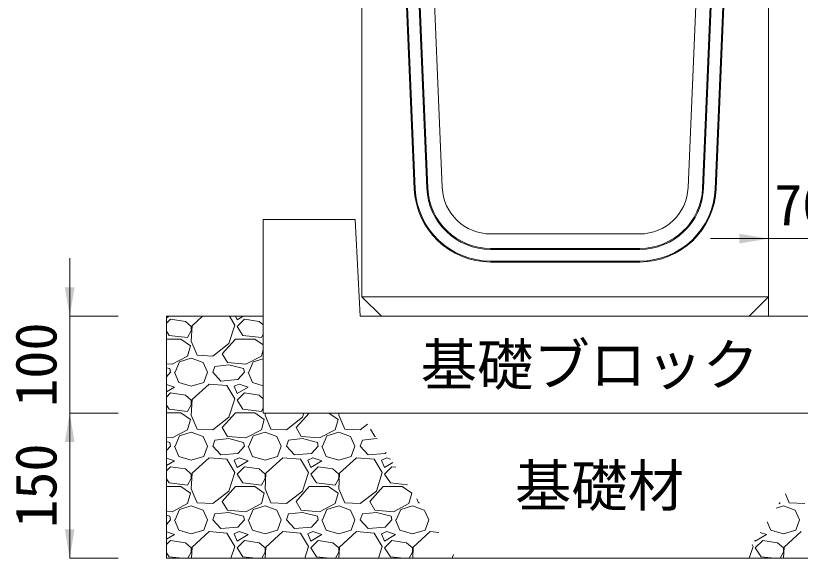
# Model space of a CAD drawing. Units: millimetres at full size. Extents: x 187207 to 255567, y 882048 to 905686.
# Drawn here: x 212692 to 213502, y 886440 to 887001 of the extents above; entities that cross this region are included whole.
import ezdxf
from ezdxf.enums import TextEntityAlignment as Align

# ---------------------------------------------------------------- set-up
doc = ezdxf.new("R2010")
doc.units = ezdxf.units.MM
doc.header["$LTSCALE"] = 20
for name, color, linetype, lineweight in [('パネックス', 2, 'Continuous', 13), ('基礎ブロック', 2, 'Continuous', 13), ('基礎材', 7, 'Continuous', 15), ('寸法線', 7, 'Continuous', 13), ('箱型U字側溝', 2, 'Continuous', 9), ('ﾊｯﾁﾝｸﾞ', 7, 'Continuous', 5)]:
    doc.layers.add(name, color=color, linetype=linetype, lineweight=lineweight)
doc.layers.add('文字', color=7, linetype='Continuous')
doc.styles.add('ＭＳ ゴシック', font='')
doc.styles.get('ＭＳ ゴシック').set_extended_font_data('MS Gothic')

# ---------------------------------------------------------------- blocks, each defined once
blk = doc.blocks.new('filled_arrow')
at = {"color": 0, "linetype": 'Continuous', "lineweight": -2}
blk.add_solid([(7.5, 1.25), (0, 0), (7.5, -1.25)], dxfattribs=at)

msp = doc.modelspace()

# ---------------------------------------------------------------- linework, layer by layer
at = {"layer": 'パネックス'}
for p, q in [((213469.37, 886690.37), (213469.37, 887570.37)), ((213539.37, 886690.37), (213469.37, 886690.37))]:
    msp.add_line(p, q, dxfattribs=at)
at = {"layer": '基礎ブロック'}
for p, q in [((213042.37, 886790.37), (212947.37, 886790.37)), ((212947.37, 886790.37), (212947.37, 886690.37)), ((213042.37, 886790.37), (213047.37, 886690.37)), ((212947.37, 886590.37), (212947.37, 886690.37)), ((213047.37, 886690.37), (213542.37, 886690.37)), ((212947.37, 886590.37), (213642.37, 886590.37))]:
    msp.add_line(p, q, dxfattribs=at)
at = {"layer": '基礎材'}
for p, q in [((212847.37, 886690.37), (212847.37, 886440.37)), ((212847.37, 886690.37), (212947.37, 886690.37)), ((212847.37, 886440.37), (213742.37, 886440.37))]:
    msp.add_line(p, q, dxfattribs=at)
at = {"layer": '寸法線'}
for p, q in [((213409.37, 886770.48), (213599.37, 886770.48)), ((213469.37, 886715.37), (213469.37, 886770.48)), ((212747.35, 886530.37), (212747.35, 886750.37)), ((212797.37, 886690.37), (212747.35, 886690.37)), ((212747.35, 886440.37), (212747.35, 886590.37)), ((212797.35, 886590.37), (212747.35, 886590.37)), ((212797.35, 886590.37), (212747.35, 886590.37)), ((212797.37, 886440.37), (212747.35, 886440.37))]:
    msp.add_line(p, q, dxfattribs=at)
at = {"layer": '箱型U字側溝'}
for p, q in [((213091.59, 887436.37), (213117.37, 886822.64)), ((213428.12, 887435.37), (213402.37, 886822.6)), ((213182.32, 886760.37), (213336.43, 886760.37)), ((213336.43, 886759.37), (213182.32, 886759.37)), ((213182.32, 886747.37), (213336.43, 886747.37)), ((213336.43, 886746.37), (213182.32, 886746.37)), ((213049.37, 886710.37), (213469.37, 886710.37))]:
    msp.add_line(p, q, dxfattribs=at)
at = {"layer": '箱型U字側溝', "lineweight": 13}
msp.add_line((213336.43, 886775.37), (213182.32, 886775.37), dxfattribs=at)
msp.add_lwpolyline([(213132.36, 886823.27), (213109.37, 887370.37), (213136.37, 887435.37), (213134.37, 887475.37), (213098.37, 887495.37), (213094.37, 887570.37), (213052.37, 887570.37), (213049.37, 887567.37), (213049.37, 886710.37), (213069.37, 886690.37), (213449.37, 886690.37), (213469.37, 886710.37), (213469.37, 887567.37), (213466.37, 887570.37), (213424.37, 887570.37), (213420.37, 887495.37), (213384.37, 887475.37), (213382.37, 887435.37), (213409.37, 887370.37), (213386.39, 886823.27)], dxfattribs=at)
at = {"layer": '箱型U字側溝'}
for points in [[(213103.39, 886822.05), (213077.57, 887436.37), (213091.59, 887436.37)], [(213116.38, 886822.6), (213090.63, 887435.37), (213078.62, 887435.37), (213104.39, 886822.1)], [(213401.37, 886822.64), (213427.16, 887436.37), (213441.17, 887436.37), (213415.36, 886822.05)], [(213414.36, 886822.1), (213440.13, 887435.37), (213428.12, 887435.37)]]:
    msp.add_lwpolyline(points, dxfattribs=at)
for centre, radius, start, end in [((213182.32, 886825.37), 79, 182.40597, 270), ((213182.32, 886825.37), 78, 182.40597, 270), ((213182.32, 886825.37), 66, 182.40597, 270), ((213182.32, 886825.37), 65, 182.40597, 270), ((213336.43, 886825.37), 65, 270, 357.59403), ((213336.43, 886825.37), 66, 270, 357.59403), ((213336.43, 886825.37), 78, 270, 357.59403), ((213336.43, 886825.37), 79, 270, 357.59403)]:
    msp.add_arc(centre, radius, start, end, dxfattribs=at)
at = {"layer": '箱型U字側溝', "lineweight": 13}
for centre, start, end in [((213182.32, 886825.37), 182.40597, 270), ((213336.43, 886825.37), 270, 357.59403)]:
    msp.add_arc(centre, 50, start, end, dxfattribs=at)
at = {"layer": 'ﾊｯﾁﾝｸﾞ'}
for p, q in [((212847.35, 886688.61), (212850.28, 886690.37)), ((212884.53, 886690.37), (212873.75, 886680.53)), ((212917.95, 886681.29), (212912.4, 886690.37)), ((212918.74, 886690.37), (212920.23, 886686.62)), ((212920.23, 886686.62), (212926.48, 886690.37)), ((212851.65, 886687.39), (212847.35, 886683.08)), ((212866.89, 886685.1), (212851.65, 886687.39)), ((212872.99, 886679.77), (212866.89, 886685.1)), ((212873.75, 886680.53), (212872.99, 886664.53)), ((212872.99, 886675.19), (212872.99, 886679.77)), ((212911.85, 886662.24), (212917.95, 886681.29)), ((212927.85, 886687.39), (212920.23, 886679.77)), ((212920.23, 886679.77), (212926.33, 886670.62)), ((212943.09, 886685.1), (212927.85, 886687.39)), ((212947.35, 886681.38), (212943.09, 886685.1)), ((212847.35, 886674.79), (212850.13, 886670.62)), ((212869.18, 886668.34), (212872.99, 886675.19)), ((212945.38, 886668.34), (212947.35, 886671.88)), ((212847.35, 886666.81), (212862.32, 886666.81)), ((212850.13, 886670.62), (212869.18, 886668.34)), ((212862.32, 886666.81), (212872.23, 886659.95)), ((212872.99, 886664.53), (212879.09, 886650.05)), ((212904.99, 886651.57), (212918.71, 886666.81)), ((212918.71, 886666.81), (212938.52, 886666.81)), ((212926.33, 886670.62), (212945.38, 886668.34)), ((212938.52, 886666.81), (212947.35, 886660.7)), ((212872.23, 886659.95), (212869.18, 886649.29)), ((212895.09, 886649.29), (212911.85, 886662.24)), ((212947.35, 886656.18), (212945.38, 886649.29)), ((212869.18, 886649.29), (212853.18, 886640.9)), ((212879.09, 886650.05), (212895.09, 886649.29)), ((212910.33, 886642.43), (212904.99, 886651.57)), ((212945.38, 886649.29), (212929.38, 886640.9)), ((212853.18, 886640.9), (212847.35, 886641.37)), ((212856.23, 886632.52), (212860.8, 886643.19)), ((212860.8, 886643.19), (212872.99, 886647)), ((212872.99, 886647), (212885.18, 886642.43)), ((212885.18, 886642.43), (212889.75, 886632.52)), ((212911.85, 886640.14), (212897.37, 886638.62)), ((212929.38, 886640.9), (212910.33, 886642.43)), ((212927.09, 886636.33), (212911.85, 886640.14)), ((212932.43, 886632.52), (212937, 886643.19)), ((212937, 886643.19), (212947.35, 886646.42)), ((212850.89, 886636.33), (212847.35, 886637.22)), ((212851.65, 886632.52), (212847.36, 886627.75)), ((212851.65, 886632.52), (212850.89, 886636.33)), ((212855.46, 886632.52), (212860.04, 886621.85)), ((212885.94, 886621.85), (212889.75, 886632.52)), ((212895.09, 886632.52), (212897.37, 886638.62)), ((212903.47, 886623.38), (212895.09, 886632.52)), ((212927.85, 886632.52), (212921, 886624.9)), ((212927.85, 886632.52), (212927.09, 886636.33)), ((212931.66, 886632.52), (212936.24, 886621.85)), ((212921, 886624.9), (212903.47, 886623.38)), ((212855.46, 886617.28), (212847.36, 886619.98)), ((212847.36, 886612.42), (212855.46, 886617.28)), ((212860.04, 886621.85), (212872.99, 886618.04)), ((212872.99, 886618.04), (212885.94, 886621.85)), ((212891.28, 886620.33), (212873.75, 886604.33)), ((212909.57, 886618.81), (212891.28, 886620.33)), ((212917.95, 886605.09), (212909.57, 886618.81)), ((212922.52, 886620.33), (212917.19, 886618.04)), ((212917.19, 886618.04), (212920.23, 886610.42)), ((212920.23, 886610.42), (212931.66, 886617.28)), ((212931.66, 886617.28), (212922.52, 886620.33)), ((212936.24, 886621.85), (212947.35, 886618.59)), ((212851.65, 886611.19), (212847.36, 886606.89)), ((212866.89, 886608.9), (212851.65, 886611.19)), ((212872.99, 886603.57), (212866.89, 886608.9)), ((212927.85, 886611.19), (212920.23, 886603.57)), ((212943.09, 886608.9), (212927.85, 886611.19)), ((212947.35, 886605.18), (212943.09, 886608.9)), ((212869.18, 886592.14), (212872.99, 886598.99)), ((212873.75, 886604.33), (212872.99, 886588.33)), ((212872.99, 886598.99), (212872.99, 886603.57)), ((212911.85, 886586.04), (212917.95, 886605.09)), ((212920.23, 886603.57), (212926.33, 886594.42)), ((212847.36, 886598.58), (212850.13, 886594.42)), ((212847.36, 886590.61), (212862.32, 886590.61)), ((212850.13, 886594.42), (212869.18, 886592.14)), ((212862.32, 886590.61), (212872.23, 886583.75)), ((212904.99, 886575.37), (212918.71, 886590.61)), ((212918.71, 886590.61), (212938.52, 886590.61)), ((212926.33, 886594.42), (212945.38, 886592.14)), ((212938.52, 886590.61), (212948.43, 886583.75)), ((212945.38, 886592.14), (212947.35, 886595.68)), ((212872.23, 886583.75), (212869.18, 886573.09)), ((212872.99, 886588.33), (212879.09, 886573.85)), ((212895.09, 886573.09), (212911.85, 886586.04)), ((212948.43, 886583.75), (212945.38, 886573.09)), ((212949.29, 886590.37), (212949.19, 886588.33)), ((212949.19, 886588.33), (212955.29, 886573.85)), ((212971.29, 886573.09), (212988.05, 886586.04)), ((212981.19, 886575.37), (212994.69, 886590.37)), ((212988.05, 886586.04), (212989.44, 886590.37)), ((213015.07, 886590.37), (213024.63, 886583.75)), ((213024.63, 886583.75), (213021.58, 886573.09)), ((213025.49, 886590.37), (213025.39, 886588.33)), ((213025.39, 886588.33), (213031.49, 886573.85)), ((212910.33, 886566.23), (212904.99, 886575.37)), ((212986.53, 886566.23), (212981.19, 886575.37)), ((213047.49, 886573.09), (213054.96, 886578.86)), ((212869.18, 886573.09), (212853.18, 886564.7)), ((212856.23, 886556.32), (212860.8, 886566.99)), ((212860.8, 886566.99), (212872.99, 886570.8)), ((212872.99, 886570.8), (212885.18, 886566.23)), ((212879.09, 886573.85), (212895.09, 886573.09)), ((212945.38, 886573.09), (212929.38, 886564.7)), ((212932.43, 886556.32), (212937, 886566.99)), ((212937, 886566.99), (212949.19, 886570.8)), ((212949.19, 886570.8), (212961.38, 886566.23)), ((212955.29, 886573.85), (212971.29, 886573.09)), ((213021.58, 886573.09), (213005.58, 886564.7)), ((213008.63, 886556.32), (213013.2, 886566.99)), ((213013.2, 886566.99), (213025.39, 886570.8)), ((213025.39, 886570.8), (213037.58, 886566.23)), ((213031.49, 886573.85), (213047.49, 886573.09)), ((213062.73, 886566.23), (213058.28, 886573.85)), ((212853.18, 886564.7), (212847.36, 886565.17)), ((212850.89, 886560.13), (212847.36, 886561.01)), ((212851.65, 886556.32), (212850.89, 886560.13)), ((212885.18, 886566.23), (212889.75, 886556.32)), ((212895.09, 886556.32), (212897.37, 886562.42)), ((212911.85, 886563.94), (212897.37, 886562.42)), ((212929.38, 886564.7), (212910.33, 886566.23)), ((212927.09, 886560.13), (212911.85, 886563.94)), ((212927.85, 886556.32), (212927.09, 886560.13)), ((212961.38, 886566.23), (212965.95, 886556.32)), ((212971.29, 886556.32), (212973.57, 886562.42)), ((212988.05, 886563.94), (212973.57, 886562.42)), ((213005.58, 886564.7), (212986.53, 886566.23)), ((213003.29, 886560.13), (212988.05, 886563.94)), ((213004.05, 886556.32), (213003.29, 886560.13)), ((213037.58, 886566.23), (213042.15, 886556.32)), ((213047.49, 886556.32), (213049.77, 886562.42)), ((213064.25, 886563.94), (213049.77, 886562.42)), ((213063.36, 886566.18), (213062.73, 886566.23)), ((213064.96, 886563.77), (213064.25, 886563.94)), ((212851.65, 886556.32), (212847.36, 886551.55)), ((212855.46, 886556.32), (212860.04, 886545.65)), ((212885.94, 886545.65), (212889.75, 886556.32)), ((212903.47, 886547.18), (212895.09, 886556.32)), ((212927.85, 886556.32), (212921, 886548.7)), ((212931.66, 886556.32), (212936.24, 886545.65)), ((212962.14, 886545.65), (212965.95, 886556.32)), ((212979.67, 886547.18), (212971.29, 886556.32)), ((213004.05, 886556.32), (212997.2, 886548.7)), ((213007.86, 886556.32), (213012.44, 886545.65)), ((213038.34, 886545.65), (213042.15, 886556.32)), ((213055.87, 886547.18), (213047.49, 886556.32)), ((212855.46, 886541.08), (212847.36, 886543.78)), ((212860.04, 886545.65), (212872.99, 886541.84)), ((212872.99, 886541.84), (212885.94, 886545.65)), ((212891.28, 886544.13), (212873.75, 886528.13)), ((212909.57, 886542.61), (212891.28, 886544.13)), ((212921, 886548.7), (212903.47, 886547.18)), ((212917.95, 886528.89), (212909.57, 886542.61)), ((212922.52, 886544.13), (212917.19, 886541.84)), ((212931.66, 886541.08), (212922.52, 886544.13)), ((212936.24, 886545.65), (212949.19, 886541.84)), ((212949.19, 886541.84), (212962.14, 886545.65)), ((212967.48, 886544.13), (212949.95, 886528.13)), ((212985.77, 886542.61), (212967.48, 886544.13)), ((212997.2, 886548.7), (212979.67, 886547.18)), ((212994.15, 886528.89), (212985.77, 886542.61)), ((212998.72, 886544.13), (212993.39, 886541.84)), ((213007.86, 886541.08), (212998.72, 886544.13)), ((213012.44, 886545.65), (213025.39, 886541.84)), ((213025.39, 886541.84), (213038.34, 886545.65)), ((213043.68, 886544.13), (213026.15, 886528.13)), ((213061.97, 886542.61), (213043.68, 886544.13)), ((213073.4, 886548.7), (213055.87, 886547.18)), ((213070.35, 886528.89), (213061.97, 886542.61)), ((213074.92, 886544.13), (213069.59, 886541.84)), ((213074.28, 886549.68), (213073.4, 886548.7)), ((213078.81, 886542.83), (213074.92, 886544.13)), ((212847.36, 886536.22), (212855.46, 886541.08)), ((212851.65, 886534.99), (212847.37, 886530.7)), ((212866.89, 886532.7), (212851.65, 886534.99)), ((212917.19, 886541.84), (212920.23, 886534.22)), ((212920.23, 886534.22), (212931.66, 886541.08)), ((212927.85, 886534.99), (212920.23, 886527.37)), ((212943.09, 886532.7), (212927.85, 886534.99)), ((212993.39, 886541.84), (212996.43, 886534.22)), ((212996.43, 886534.22), (213007.86, 886541.08)), ((213004.05, 886534.99), (212996.43, 886527.37)), ((213019.29, 886532.7), (213004.05, 886534.99)), ((213069.59, 886541.84), (213072.63, 886534.22)), ((213072.63, 886534.22), (213081.13, 886539.32)), ((213080.25, 886534.99), (213072.63, 886527.37)), ((213084.41, 886534.36), (213080.25, 886534.99)), ((212872.99, 886527.37), (212866.89, 886532.7)), ((212873.75, 886528.13), (212872.99, 886512.13)), ((212872.99, 886522.79), (212872.99, 886527.37)), ((212911.85, 886509.84), (212917.95, 886528.89)), ((212920.23, 886527.37), (212926.33, 886518.22)), ((212949.19, 886527.37), (212943.09, 886532.7)), ((212949.95, 886528.13), (212949.19, 886512.13)), ((212949.19, 886522.79), (212949.19, 886527.37)), ((212988.05, 886509.84), (212994.15, 886528.89)), ((212996.43, 886527.37), (213002.53, 886518.22)), ((213025.39, 886527.37), (213019.29, 886532.7)), ((213026.15, 886528.13), (213025.39, 886512.13)), ((213025.39, 886522.79), (213025.39, 886527.37)), ((213064.25, 886509.84), (213070.35, 886528.89)), ((213072.63, 886527.37), (213078.73, 886518.22)), ((212847.37, 886522.37), (212850.13, 886518.22)), ((212850.13, 886518.22), (212869.18, 886515.94)), ((212869.18, 886515.94), (212872.99, 886522.79)), ((212926.33, 886518.22), (212945.38, 886515.94)), ((212945.38, 886515.94), (212949.19, 886522.79)), ((213002.53, 886518.22), (213021.58, 886515.94)), ((213021.58, 886515.94), (213025.39, 886522.79)), ((213078.73, 886518.22), (213096.51, 886516.09)), ((212847.37, 886514.41), (212862.32, 886514.41)), ((212862.32, 886514.41), (212872.23, 886507.55)), ((212872.99, 886512.13), (212879.09, 886497.65)), ((212895.09, 886496.89), (212911.85, 886509.84)), ((212904.99, 886499.17), (212918.71, 886514.41)), ((212918.71, 886514.41), (212938.52, 886514.41)), ((212938.52, 886514.41), (212948.43, 886507.55)), ((212949.19, 886512.13), (212955.29, 886497.65)), ((212971.29, 886496.89), (212988.05, 886509.84)), ((212981.19, 886499.17), (212994.91, 886514.41)), ((212994.91, 886514.41), (213014.72, 886514.41)), ((213014.72, 886514.41), (213024.63, 886507.55)), ((213025.39, 886512.13), (213031.49, 886497.65)), ((213047.49, 886496.89), (213064.25, 886509.84)), ((213057.39, 886499.17), (213071.11, 886514.41)), ((213071.11, 886514.41), (213090.92, 886514.41)), ((213090.92, 886514.41), (213100.83, 886507.55)), ((212872.23, 886507.55), (212869.18, 886496.89)), ((212948.43, 886507.55), (212945.38, 886496.89)), ((213024.63, 886507.55), (213021.58, 886496.89)), ((213100.83, 886507.55), (213097.78, 886496.89)), ((213105.89, 886501.9), (213107.69, 886497.65)), ((213487.07, 886506.78), (213490.91, 886497.65)), ((212869.18, 886496.89), (212853.18, 886488.5)), ((212860.8, 886490.79), (212872.99, 886494.6)), ((212872.99, 886494.6), (212885.18, 886490.03)), ((212879.09, 886497.65), (212895.09, 886496.89)), ((212910.33, 886490.03), (212904.99, 886499.17)), ((212945.38, 886496.89), (212929.38, 886488.5)), ((212937, 886490.79), (212949.19, 886494.6)), ((212949.19, 886494.6), (212961.38, 886490.03)), ((212955.29, 886497.65), (212971.29, 886496.89)), ((212986.53, 886490.03), (212981.19, 886499.17)), ((213021.58, 886496.89), (213005.58, 886488.5)), ((213013.2, 886490.79), (213025.39, 886494.6)), ((213025.39, 886494.6), (213037.58, 886490.03)), ((213031.49, 886497.65), (213047.49, 886496.89)), ((213062.73, 886490.03), (213057.39, 886499.17)), ((213097.78, 886496.89), (213081.78, 886488.5)), ((213089.4, 886490.79), (213101.59, 886494.6)), ((213101.59, 886494.6), (213113.74, 886490.04)), ((213107.69, 886497.65), (213108.74, 886497.6)), ((213477.5, 886492.31), (213484.81, 886494.6)), ((213481, 886496.89), (213480.27, 886496.5)), ((213481.37, 886498.16), (213481, 886496.89)), ((213484.81, 886494.6), (213497.01, 886490.03)), ((213490.91, 886497.65), (213506.91, 886496.89)), ((212853.18, 886488.5), (212847.37, 886488.97)), ((212856.23, 886480.12), (212860.8, 886490.79)), ((212885.18, 886490.03), (212889.75, 886480.12)), ((212895.09, 886480.12), (212897.37, 886486.22)), ((212911.85, 886487.74), (212897.37, 886486.22)), ((212929.38, 886488.5), (212910.33, 886490.03)), ((212927.09, 886483.93), (212911.85, 886487.74)), ((212932.43, 886480.12), (212937, 886490.79)), ((212961.38, 886490.03), (212965.95, 886480.12)), ((212971.29, 886480.12), (212973.57, 886486.22)), ((212988.05, 886487.74), (212973.57, 886486.22)), ((213005.58, 886488.5), (212986.53, 886490.03)), ((213003.29, 886483.93), (212988.05, 886487.74)), ((213008.63, 886480.12), (213013.2, 886490.79)), ((213037.58, 886490.03), (213042.15, 886480.12)), ((213047.49, 886480.12), (213049.77, 886486.22)), ((213064.25, 886487.74), (213049.77, 886486.22)), ((213081.78, 886488.5), (213062.73, 886490.03)), ((213079.49, 886483.93), (213064.25, 886487.74)), ((213084.83, 886480.12), (213089.4, 886490.79)), ((213113.85, 886489.88), (213118.35, 886480.12)), ((213497.01, 886490.03), (213501.58, 886480.12)), ((212850.89, 886483.93), (212847.37, 886484.81)), ((212851.65, 886480.12), (212847.37, 886475.36)), ((212851.65, 886480.12), (212850.89, 886483.93)), ((212855.46, 886480.12), (212860.04, 886469.45)), ((212885.94, 886469.45), (212889.75, 886480.12)), ((212903.47, 886470.98), (212895.09, 886480.12)), ((212927.85, 886480.12), (212921, 886472.5)), ((212927.85, 886480.12), (212927.09, 886483.93)), ((212931.66, 886480.12), (212936.24, 886469.45)), ((212962.14, 886469.45), (212965.95, 886480.12)), ((212979.67, 886470.98), (212971.29, 886480.12)), ((213004.05, 886480.12), (212997.2, 886472.5)), ((213004.05, 886480.12), (213003.29, 886483.93)), ((213007.86, 886480.12), (213012.44, 886469.45)), ((213038.34, 886469.45), (213042.15, 886480.12)), ((213055.87, 886470.98), (213047.49, 886480.12)), ((213080.25, 886480.12), (213073.4, 886472.5)), ((213080.25, 886480.12), (213079.49, 886483.93)), ((213084.06, 886480.12), (213088.64, 886469.45)), ((213114.54, 886469.45), (213118.35, 886480.12)), ((213468.13, 886478.16), (213471.86, 886469.45)), ((213497.77, 886469.45), (213501.58, 886480.12)), ((212860.04, 886469.45), (212872.99, 886465.64)), ((212872.99, 886465.64), (212885.94, 886469.45)), ((212921, 886472.5), (212903.47, 886470.98)), ((212936.24, 886469.45), (212949.19, 886465.64)), ((212949.19, 886465.64), (212962.14, 886469.45)), ((212997.2, 886472.5), (212979.67, 886470.98)), ((213012.44, 886469.45), (213025.39, 886465.64)), ((213025.39, 886465.64), (213038.34, 886469.45)), ((213073.4, 886472.5), (213055.87, 886470.98)), ((213088.64, 886469.45), (213101.59, 886465.64)), ((213101.59, 886465.64), (213114.54, 886469.45)), ((213471.86, 886469.45), (213484.81, 886465.64)), ((213484.81, 886465.64), (213497.77, 886469.45)), ((212855.46, 886464.88), (212847.37, 886467.58)), ((212847.37, 886460.03), (212855.46, 886464.88)), ((212891.28, 886467.93), (212873.75, 886451.93)), ((212909.57, 886466.41), (212891.28, 886467.93)), ((212917.95, 886452.69), (212909.57, 886466.41)), ((212922.52, 886467.93), (212917.19, 886465.64)), ((212917.19, 886465.64), (212920.23, 886458.02)), ((212920.23, 886458.02), (212931.66, 886464.88)), ((212931.66, 886464.88), (212922.52, 886467.93)), ((212967.48, 886467.93), (212949.95, 886451.93)), ((212985.77, 886466.41), (212967.48, 886467.93)), ((212994.15, 886452.69), (212985.77, 886466.41)), ((212998.72, 886467.93), (212993.39, 886465.64)), ((212993.39, 886465.64), (212996.43, 886458.02)), ((212996.43, 886458.02), (213007.86, 886464.88)), ((213007.86, 886464.88), (212998.72, 886467.93)), ((213043.68, 886467.93), (213026.15, 886451.93)), ((213061.97, 886466.41), (213043.68, 886467.93)), ((213070.35, 886452.69), (213061.97, 886466.41)), ((213074.92, 886467.93), (213069.59, 886465.64)), ((213069.59, 886465.64), (213072.63, 886458.02)), ((213072.63, 886458.02), (213084.06, 886464.88)), ((213084.06, 886464.88), (213074.92, 886467.93)), ((213119.88, 886467.93), (213102.35, 886451.93)), ((213128.87, 886467.18), (213119.88, 886467.93)), ((213455.86, 886458.02), (213467.29, 886464.88)), ((213467.29, 886464.88), (213460.78, 886467.05)), ((213503.1, 886467.93), (213485.58, 886451.93)), ((212851.65, 886458.79), (212847.37, 886454.5)), ((212866.89, 886456.5), (212851.65, 886458.79)), ((212872.99, 886451.17), (212866.89, 886456.5)), ((212927.85, 886458.79), (212920.23, 886451.17)), ((212943.09, 886456.5), (212927.85, 886458.79)), ((212949.19, 886451.17), (212943.09, 886456.5)), ((213004.05, 886458.79), (212996.43, 886451.17)), ((213019.29, 886456.5), (213004.05, 886458.79)), ((213025.39, 886451.17), (213019.29, 886456.5)), ((213080.25, 886458.79), (213072.63, 886451.17)), ((213095.49, 886456.5), (213080.25, 886458.79)), ((213101.59, 886451.17), (213095.49, 886456.5)), ((213453.57, 886452.69), (213452.47, 886454.49)), ((213455.46, 886459.01), (213455.86, 886458.02)), ((213463.48, 886458.79), (213455.86, 886451.17)), ((213478.72, 886456.5), (213463.48, 886458.79)), ((213484.81, 886451.17), (213478.72, 886456.5)), ((212847.37, 886446.16), (212850.13, 886442.02)), ((212869.53, 886440.37), (212872.99, 886446.59)), ((212872.99, 886446.59), (212872.99, 886451.17)), ((212873.75, 886451.93), (212873.2, 886440.37)), ((212914.01, 886440.37), (212917.95, 886452.69)), ((212920.23, 886451.17), (212926.33, 886442.02)), ((212945.73, 886440.37), (212949.19, 886446.59)), ((212949.19, 886446.59), (212949.19, 886451.17)), ((212949.95, 886451.93), (212949.4, 886440.37)), ((212990.21, 886440.37), (212994.15, 886452.69)), ((212996.43, 886451.17), (213002.53, 886442.02)), ((213021.93, 886440.37), (213025.39, 886446.59)), ((213025.39, 886446.59), (213025.39, 886451.17)), ((213026.15, 886451.93), (213025.6, 886440.37)), ((213066.41, 886440.37), (213070.35, 886452.69)), ((213072.63, 886451.17), (213078.73, 886442.02)), ((213098.13, 886440.37), (213101.59, 886446.59)), ((213101.59, 886446.59), (213101.59, 886451.17)), ((213102.35, 886451.93), (213101.8, 886440.37)), ((213449.63, 886440.37), (213453.57, 886452.69)), ((213455.86, 886451.17), (213461.95, 886442.02)), ((213481.36, 886440.37), (213484.81, 886446.59)), ((213484.81, 886446.59), (213484.81, 886451.17)), ((213485.58, 886451.93), (213485.03, 886440.37)), ((212850.13, 886442.02), (212863.89, 886440.37)), ((212926.33, 886442.02), (212940.09, 886440.37)), ((213002.53, 886442.02), (213016.29, 886440.37)), ((213078.73, 886442.02), (213092.49, 886440.37)), ((213142.61, 886440.37), (213143.91, 886444.45)), ((213461.95, 886442.02), (213475.72, 886440.37))]:
    msp.add_line(p, q, dxfattribs=at)

# ---------------------------------------------------------------- block references
at = {"layer": '寸法線', "xscale": 4, "yscale": 4}
for p, rotation in [((213469.37, 886770.48), 180), ((212747.35, 886690.37), 90), ((212747.35, 886590.37), 270), ((212747.35, 886590.37), 270), ((212747.35, 886440.37), 90)]:
    msp.add_blockref('filled_arrow', p, dxfattribs=dict(at, rotation=rotation))

# ---------------------------------------------------------------- texts
at = {"layer": '寸法線', "style": 'ＭＳ ゴシック'}
for s, p in [('70', (213504.37, 886805.48)), ('基礎材', (213294.87, 886515.37))]:
    msp.add_text(s, height=42.72, dxfattribs=at).set_placement(p, align=Align.MIDDLE_CENTER)
for s, p in [('100', (212712.35, 886640.37)), ('150', (212712.35, 886515.37))]:
    msp.add_text(s, height=42.72, rotation=90, dxfattribs=at).set_placement(p, align=Align.MIDDLE_CENTER)
at = {"layer": '文字', "style": 'ＭＳ ゴシック'}
msp.add_text('基礎ブロック', height=42.72, dxfattribs=at).set_placement((213284.85, 886640.37), align=Align.MIDDLE_CENTER)

doc.saveas('drawing.dxf')
